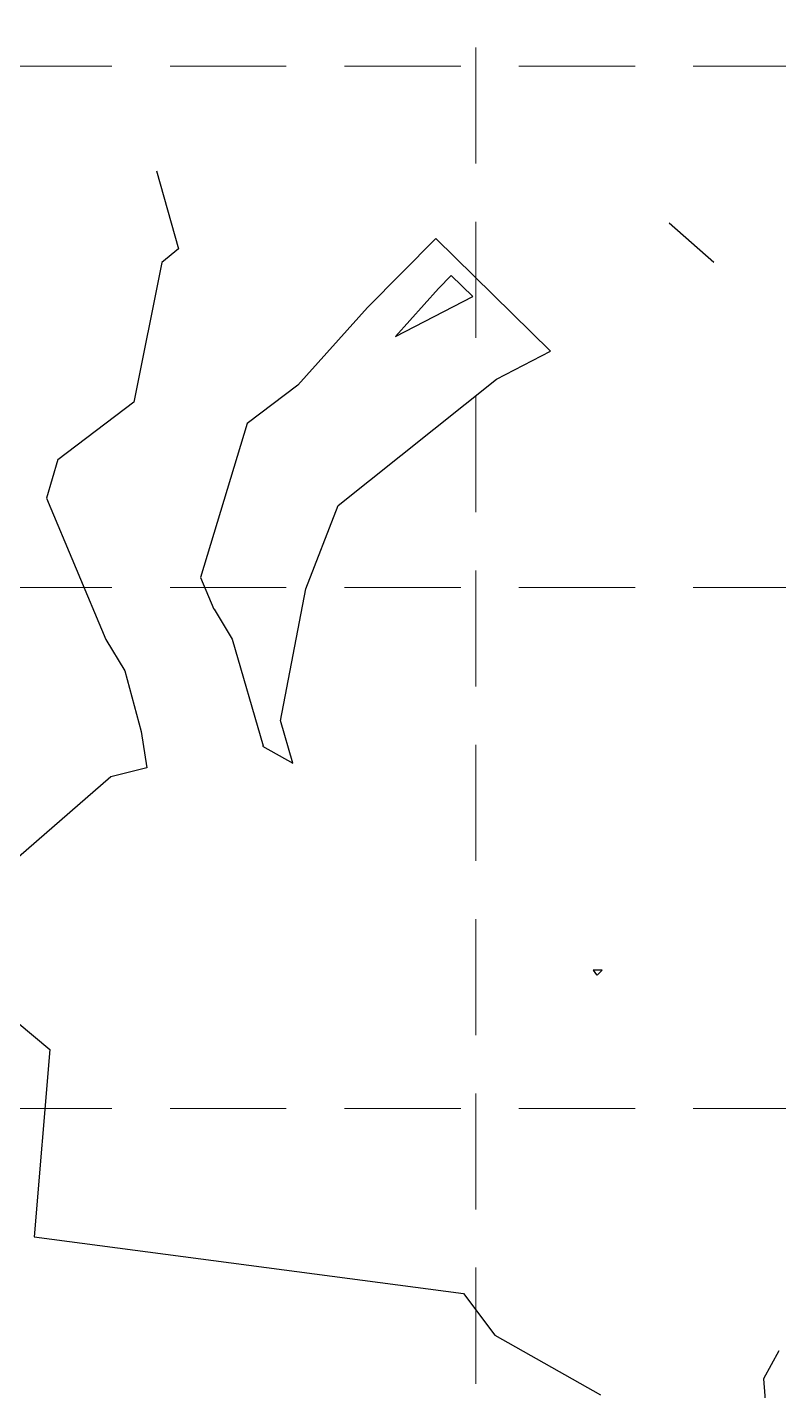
# Model space of a CAD drawing. Header units: feet. Extents: x 10084 to 13321, y 3329 to 8503.
# Drawn here: x 11956.1 to 12072.5, y 6921.7 to 7132.8 of the extents above; entities that cross this region are included whole.
import ezdxf

# ---------------------------------------------------------------- set-up
doc = ezdxf.new("R2010")
doc.units = ezdxf.units.FT
doc.header["$LTSCALE"] = 40
doc.header["$MEASUREMENT"] = 0
doc.linetypes.add('DASHED', pattern=[0.75, 0.5, -0.25])
doc.linetypes.add('HIDDEN', pattern=[0.375, 0.25, -0.125])
doc.layers.add('CONT-L', color=55, linetype='Continuous')
doc.layers.add('GRID', color=254, linetype='DASHED')

msp = doc.modelspace()

# ---------------------------------------------------------------- linework, layer by layer
at = {"layer": 'CONT-L', "color": 5, "extrusion": (0.962889, 0.269898, 0), "elevation": 13450.85}
msp.add_lwpolyline([(3614.4, 559), (3601.82, 559)], dxfattribs=at)
at = {"layer": 'CONT-L', "color": 5, "extrusion": (-0.662125, -0.749394, 0), "elevation": -13304.87}
msp.add_lwpolyline([(4331.53, 561), (4340.75, 561)], dxfattribs=at)
at = {"layer": 'CONT-L', "color": 5, "extrusion": (0.711417, -0.70277, 0)}
for points, elevation in [([(13498.02, 561), (13483.01, 561)], 3561.02), ([(13495.62, 562), (13492.81, 562)], 3566.77)]:
    msp.add_lwpolyline(points, dxfattribs=dict(at, elevation=elevation))
at = {"layer": 'CONT-L', "color": 5}
for points, elevation in [([(12037.13, 7082.68), (12019.37, 7100.14)], 561), ([(11990.16, 7071.46), (11982.97, 7047.63)], 561), ([(11982.97, 7047.63), (11985.04, 7042.72)], 561), ([(11987.86, 7038.07), (11992.67, 7021.54)], 561), ([(11971.24, 7033.18), (11973.76, 7023.77)], 559), ([(11997.23, 7018.87), (11995.36, 7025.45)], 561), ([(11974.66, 7018.13), (11969.05, 7016.74)], 559), ([(11969.05, 7016.74), (11939.66, 6991.17)], 559), ([(11939.66, 6991.17), (11959.61, 6974.53)], 559), ([(12044.35, 6986.05), (12045.17, 6986.81)], 561), ([(11957.18, 6945.53), (12023.68, 6936.73)], 559), ([(12023.68, 6936.73), (12028.51, 6930.28)], 559), ([(12028.51, 6930.28), (12044.89, 6921.02)], 559)]:
    msp.add_lwpolyline(points, dxfattribs=dict(at, elevation=elevation))
at = {"layer": 'CONT-L', "color": 5, "extrusion": (0.635629, -0.771995, 0), "elevation": 2134.53}
msp.add_lwpolyline([(13760.17, 559), (13756.85, 559)], dxfattribs=at)
at = {"layer": 'CONT-L', "color": 5, "extrusion": (0.980395, -0.197041, 0), "elevation": 10343.89}
msp.add_lwpolyline([(9317.24, 559), (9295.18, 559)], dxfattribs=at)
at = {"layer": 'CONT-L', "color": 5, "extrusion": (-0.701194, -0.71297, 0), "elevation": -13487.69}
msp.add_lwpolyline([(3601.28, 562), (3596.63, 562)], dxfattribs=at)
at = {"layer": 'CONT-L', "color": 5, "extrusion": (0.744818, -0.667268, 0)}
for points, elevation in [([(13302.97, 562), (13292.99, 562)], 4220.04), ([(13293.46, 561), (13277.3, 561)], 4213.82)]:
    msp.add_lwpolyline(points, dxfattribs=dict(at, elevation=elevation))
at = {"layer": 'CONT-L', "color": 5, "extrusion": (0.458393, -0.888749, 0), "elevation": -790}
msp.add_lwpolyline([(13924.38, 562), (13937.83, 562)], dxfattribs=at)
at = {"layer": 'CONT-L', "color": 5, "extrusion": (-0.458393, 0.888749, 0), "elevation": 776.98}
msp.add_lwpolyline([(-13935.24, 561), (-13944.64, 561)], dxfattribs=at)
at = {"layer": 'CONT-L', "color": 5, "extrusion": (0.603688, -0.797221, 0)}
for points, elevation in [([(13837.64, 561), (13827.76, 561)], 1600.8), ([(13815.79, 559), (13801.04, 559)], 1587.58)]:
    msp.add_lwpolyline(points, dxfattribs=dict(at, elevation=elevation))
at = {"layer": 'CONT-L', "color": 5, "extrusion": (-0.624574, 0.780966, 0), "elevation": -1984.9}
msp.add_lwpolyline([(-13783.67, 561), (-13815.02, 561)], dxfattribs=at)
at = {"layer": 'CONT-L', "color": 5, "extrusion": (0.957368, -0.28887, 0), "elevation": 9409.85}
msp.add_lwpolyline([(10219.79, 559), (10213.55, 559)], dxfattribs=at)
at = {"layer": 'CONT-L', "color": 5, "extrusion": (0.921551, 0.388258, 0), "elevation": 13761.96}
msp.add_lwpolyline([(1862.85, 559), (1839.13, 559)], dxfattribs=at)
at = {"layer": 'CONT-L', "color": 5, "extrusion": (0.93164, -0.363382, 0), "elevation": 8618.64}
msp.add_lwpolyline([(10924.54, 561), (10938.39, 561)], dxfattribs=at)
at = {"layer": 'CONT-L', "color": 5, "extrusion": (0.982311, -0.187259, 0), "elevation": 10467.59}
msp.add_lwpolyline([(9147.41, 561), (9168.2, 561)], dxfattribs=at)
at = {"layer": 'CONT-L', "color": 5, "extrusion": (0.855024, 0.518589, 0)}
for points, elevation in [([(-193.62, 561), (-199.06, 561)], 13899.77), ([(-188.93, 559), (-194.62, 559)], 13883.02)]:
    msp.add_lwpolyline(points, dxfattribs=dict(at, elevation=elevation))
at = {"layer": 'CONT-L', "color": 5, "extrusion": (0.987494, 0.157656, 0), "elevation": 12931.36}
msp.add_lwpolyline([(5048.2, 559), (5042.49, 559)], dxfattribs=at)
at = {"layer": 'CONT-L', "color": 5, "extrusion": (0.247715, -0.968833, 0), "elevation": -3831.94}
msp.add_lwpolyline([(13358.24, 561), (13358.14, 561)], dxfattribs=at)
at = {"layer": 'CONT-L', "color": 5, "extrusion": (0.496031, 0.868305, 0), "elevation": 12045.51}
msp.add_lwpolyline([(-6930.32, 561), (-6935.68, 561)], dxfattribs=at)
at = {"layer": 'CONT-L', "color": 5, "extrusion": (0.009303, -0.999957, 0), "elevation": -6874.45}
msp.add_lwpolyline([(12109.65, 561), (12108.21, 561)], dxfattribs=at)
at = {"layer": 'CONT-L', "color": 5, "extrusion": (0.80107, 0.598571, 0), "elevation": 13829.97}
msp.add_lwpolyline([(-1612.12, 561), (-1612.98, 561)], dxfattribs=at)
at = {"layer": 'CONT-L', "color": 5, "extrusion": (-0.491949, -0.870624, 0), "elevation": -12007.43}
msp.add_lwpolyline([(7049.2, 561), (7049.32, 561)], dxfattribs=at)
at = {"layer": 'CONT-L', "color": 5, "extrusion": (0.996505, -0.083534, 0), "elevation": 11335.19}
msp.add_lwpolyline([(7949.19, 559), (7920.08, 559)], dxfattribs=at)
at = {"layer": 'CONT-L', "color": 5, "extrusion": (0.881092, -0.472945, 0), "elevation": 7360.47}
msp.add_lwpolyline([(11813.71, 561), (11808.76, 561)], dxfattribs=at)
at = {"layer": 'CONT-L', "color": 5, "extrusion": (0.997173, 0.075145, 0), "elevation": 12556.29}
msp.add_lwpolyline([(5996.91, 561), (5988.36, 561)], dxfattribs=at)
at = {"layer": 'GRID', "color": 252, "linetype": 'HIDDEN', "lineweight": 0, "ltscale": 1.8}
for p, q in [((12025.56, 3736.73), (12025.56, 8418.16)), ((10169.24, 7126.81), (13236.21, 7126.81)), ((10169.24, 7046.1), (13236.21, 7046.1)), ((10169.24, 6965.39), (13236.21, 6965.39))]:
    msp.add_line(p, q, dxfattribs=at)

doc.saveas('drawing.dxf')
